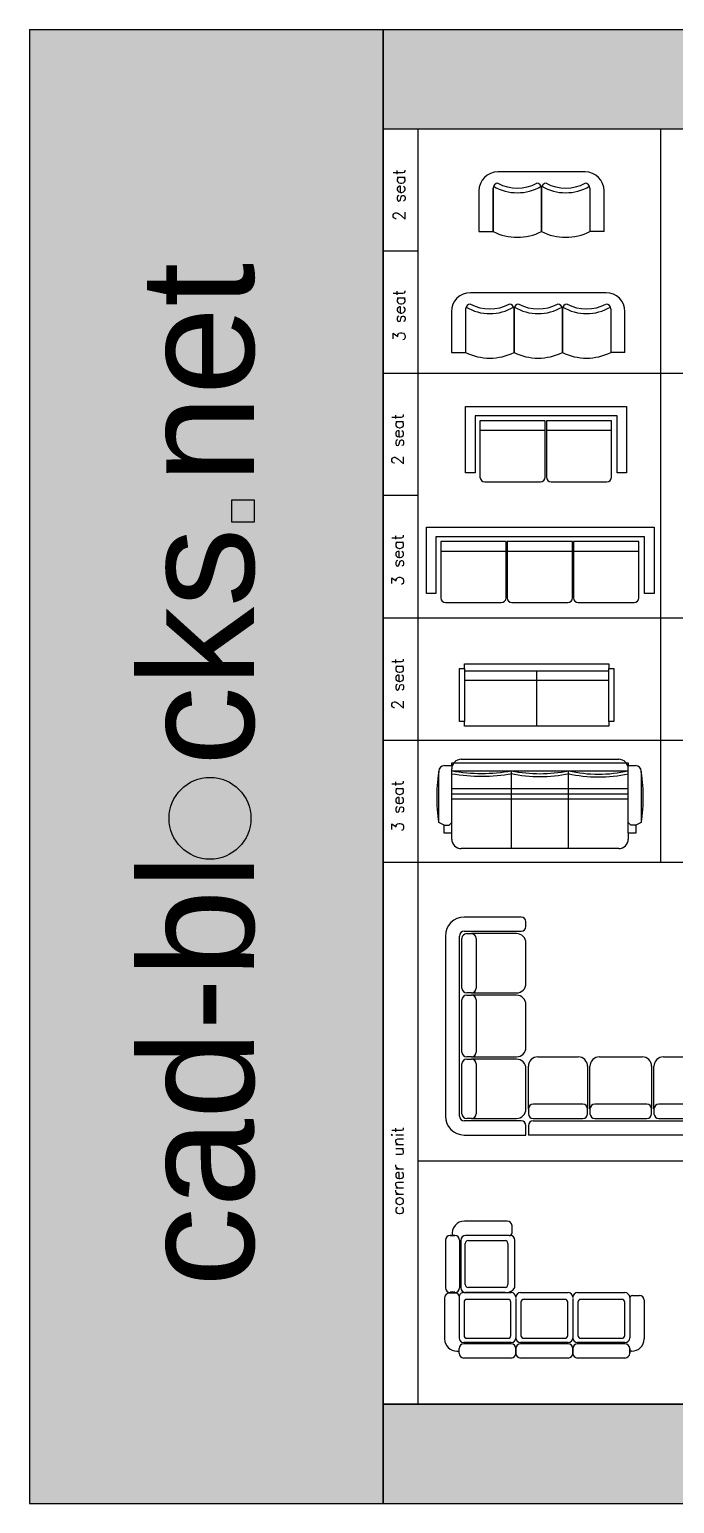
# Model space of a CAD drawing. Header units: millimetres. Extents: x -3748 to 33692, y 23664 to 39219.
# Drawn here: x -3748 to 3053, y 23664 to 39219 of the extents above; entities that cross this region are included whole.
import ezdxf

# ---------------------------------------------------------------- set-up
doc = ezdxf.new("R2010")
doc.units = ezdxf.units.MM
doc.layers.add('www.cad-blocks.net', color=7, linetype='Continuous')
doc.styles.get("Standard").update_dxf_attribs({"font": 'arial.ttf'})

# ---------------------------------------------------------------- blocks, each defined once
blk = doc.blocks.new('A$C16D51D41')
for p, q in [((1.12, 0.69, -343.199), (0.2, 0.69, -343.199)), ((0, 0.49, -343.199), (0, 0.06, -343.199)), ((0.15, 0.52, -343.199), (0.15, 0.06, -343.199)), ((0.15, 0.06, -343.199), (0.15, 0.52, -343.199)), ((0.15, 0.52, -343.199), (0.15, 0.06, -343.199)), ((0.66, 0.06, -343.199), (0.66, 0.52, -343.199)), ((0.66, 0.52, -343.199), (0.66, 0.06, -343.199)), ((1.17, 0.52, -343.199), (1.17, 0.06, -343.199)), ((1.32, 0.06, -343.199), (1.32, 0.49, -343.199)), ((0, 0.06, -343.199), (0.15, 0.06, -343.199)), ((1.32, 0.06, -343.199), (1.17, 0.06, -343.199))]:
    blk.add_line(p, q)
for centre, radius, start, end in [((0.2, 0.49, -343.199), 0.2, 90, 180), ((1.12, 0.49, -343.199), 0.2, 0, 90), ((0.2, 0.52, -343.199), 0.05, 90, 180), ((0.405, 0.965, -343.199), 0.495, 239.4911, 300.5089), ((0.405, 0.965, -343.199), 0.445, 242.5861, 297.4139), ((0.61, 0.52, -343.199), 0.05, 0, 90), ((0.71, 0.52, -343.199), 0.05, 90, 180), ((0.915, 0.965, -343.199), 0.495, 239.4911, 300.5089), ((0.915, 0.965, -343.199), 0.445, 242.5861, 297.4139), ((1.12, 0.52, -343.199), 0.05, 0, 90), ((0.405, 0.572, -343.199), 0.572, 243.519, 296.481), ((0.915, 0.572, -343.199), 0.572, 243.519, 296.481)]:
    blk.add_arc(centre, radius, start, end)
blk = doc.blocks.new('A$C508C5FA5')
for p, q in [((1.63, 0.69, -343.199), (0.2, 0.69, -343.199)), ((0, 0.49, -343.199), (0, 0.06, -343.199)), ((0.15, 0.52, -343.199), (0.15, 0.06, -343.199)), ((0.66, 0.52, -343.199), (0.66, 0.06, -343.199)), ((0.66, 0.06, -343.199), (0.66, 0.52, -343.199)), ((1.17, 0.52, -343.199), (1.17, 0.06, -343.199)), ((1.17, 0.06, -343.199), (1.17, 0.52, -343.199)), ((1.68, 0.52, -343.199), (1.68, 0.06, -343.199)), ((1.83, 0.06, -343.199), (1.83, 0.49, -343.199)), ((0, 0.06, -343.199), (0.15, 0.06, -343.199)), ((1.83, 0.06, -343.199), (1.68, 0.06, -343.199))]:
    blk.add_line(p, q)
for centre, radius, start, end in [((0.2, 0.49, -343.199), 0.2, 90, 180), ((1.63, 0.49, -343.199), 0.2, 0, 90), ((0.2, 0.52, -343.199), 0.05, 90, 180), ((0.405, 0.965, -343.199), 0.495, 239.4911, 300.5089), ((0.405, 0.965, -343.199), 0.445, 242.5861, 297.4139), ((0.61, 0.52, -343.199), 0.05, 0, 90), ((0.71, 0.52, -343.199), 0.05, 90, 180), ((0.915, 0.965, -343.199), 0.495, 239.4911, 300.5089), ((0.915, 0.965, -343.199), 0.445, 242.5861, 297.4139), ((1.12, 0.52, -343.199), 0.05, 0, 90), ((1.22, 0.52, -343.199), 0.05, 90, 180), ((1.425, 0.965, -343.199), 0.495, 239.4911, 300.5089), ((1.425, 0.965, -343.199), 0.445, 242.5861, 297.4139), ((1.63, 0.52, -343.199), 0.05, 0, 90), ((0.405, 0.572, -343.199), 0.572, 243.519, 296.481), ((0.915, 0.572, -343.199), 0.572, 243.519, 296.481), ((1.425, 0.572, -343.199), 0.572, 243.519, 296.481)]:
    blk.add_arc(centre, radius, start, end)
blk = doc.blocks.new('A$C385611F7')
for p, q in [((0, 0.096), (0, 0.796)), ((0, 0.796), (1.697, 0.796)), ((1.697, 0.796), (1.697, 0.096)), ((0.1, 0.696), (0.1, 0.096)), ((1.597, 0.696), (0.1, 0.696)), ((0.839, 0.645), (0.151, 0.645)), ((0.151, 0.645), (0.151, 0.05)), ((0.839, 0.05), (0.839, 0.645)), ((0.851, 0.645), (0.851, 0.05)), ((1.539, 0.645), (0.851, 0.645)), ((1.539, 0.05), (1.539, 0.645)), ((1.597, 0.096), (1.597, 0.696)), ((0.151, 0.544), (0.839, 0.544)), ((0.851, 0.544), (1.539, 0.544)), ((0.1, 0.096), (0, 0.096)), ((0.201, 0), (0.789, 0)), ((0.901, 0), (1.489, 0)), ((1.697, 0.096), (1.597, 0.096))]:
    blk.add_line(p, q)
for centre, start, end in [((0.201, 0.05), 180, 270), ((0.789, 0.05), 270, 0), ((0.901, 0.05), 180, 270), ((1.489, 0.05), 270, 0)]:
    blk.add_arc(centre, 0.05, start, end)
blk = doc.blocks.new('A$C6DEB70CC')
for p, q in [((0, 0.796), (2.4, 0.796)), ((0, 0.096), (0, 0.796)), ((2.4, 0.796), (2.4, 0.096)), ((2.3, 0.696), (0.1, 0.696)), ((0.1, 0.696), (0.1, 0.096)), ((0.151, 0.645), (0.151, 0.05)), ((0.839, 0.645), (0.151, 0.645)), ((0.839, 0.05), (0.839, 0.645)), ((0.851, 0.645), (0.851, 0.05)), ((1.539, 0.645), (0.851, 0.645)), ((1.539, 0.05), (1.539, 0.645)), ((2.239, 0.645), (1.551, 0.645)), ((1.551, 0.645), (1.551, 0.05)), ((2.239, 0.05), (2.239, 0.645)), ((2.3, 0.096), (2.3, 0.696)), ((0.151, 0.544), (0.839, 0.544)), ((0.851, 0.544), (1.539, 0.544)), ((1.551, 0.544), (2.239, 0.544)), ((0.1, 0.096), (0, 0.096)), ((2.4, 0.096), (2.3, 0.096)), ((0.201, 0), (0.789, 0)), ((0.901, 0), (1.489, 0)), ((1.601, 0), (2.189, 0))]:
    blk.add_line(p, q)
for centre, start, end in [((0.201, 0.05), 180, 270), ((0.789, 0.05), 270, 0), ((0.901, 0.05), 180, 270), ((1.489, 0.05), 270, 0), ((1.601, 0.05), 180, 270), ((2.189, 0.05), 270, 0)]:
    blk.add_arc(centre, 0.05, start, end)
blk = doc.blocks.new('A$C31C76280')
for p, q in [((0.051, 0.61), (0.051, 0.66)), ((0.051, 0.66), (1.575, 0.66)), ((1.575, 0.66), (1.575, 0.61)), ((0, 0.051), (0, 0.61)), ((0, 0.61), (0.051, 0.61)), ((0.051, 0.61), (0.051, 0.051)), ((0.051, 0.584), (1.575, 0.584)), ((1.575, 0.483), (0.051, 0.483)), ((0.813, 0), (0.813, 0.584)), ((1.575, 0.051), (1.575, 0.61)), ((1.575, 0.61), (1.626, 0.61)), ((1.626, 0.61), (1.626, 0.051)), ((0.051, 0.051), (0, 0.051)), ((0.051, 0), (0.051, 0.051)), ((1.575, 0), (0.051, 0)), ((1.575, 0.051), (1.575, 0)), ((1.626, 0.051), (1.575, 0.051))]:
    blk.add_line(p, q)
blk = doc.blocks.new('A$C748F66D0')
at = {"linetype": 'ByBlock'}
for p, q in [((0.259, 0.942), (1.919, 0.942)), ((0.022, 0.274), (0.022, 0.815)), ((0.082, 0.875), (0.159, 0.875)), ((0.159, 0.875), (0.159, 0.903)), ((0.159, 0.903), (2.019, 0.903)), ((0.159, 0.274), (0.159, 0.842)), ((0.159, 0.821), (2.019, 0.821)), ((0.788, 0), (0.788, 0.821)), ((1.39, 0), (1.39, 0.821)), ((2.019, 0.903), (2.019, 0.875)), ((2.019, 0.875), (2.096, 0.875)), ((2.019, 0.274), (2.019, 0.842)), ((2.156, 0.815), (2.156, 0.274)), ((2.019, 0.629), (0.159, 0.629)), ((2.019, 0.574), (0.159, 0.574)), ((2.019, 0.52), (0.159, 0.52)), ((0.077, 0.246), (0.022, 0.274)), ((0.077, 0.246), (0.132, 0.246)), ((0.077, 0.164), (0.077, 0.246)), ((0.159, 0.164), (0.077, 0.164)), ((0.132, 0.246), (0.159, 0.274)), ((0.159, 0.164), (0.159, 0.274)), ((0.159, 0.1), (0.159, 0.164)), ((2.019, 0.164), (2.019, 0.274)), ((2.047, 0.246), (2.019, 0.274)), ((2.101, 0.164), (2.019, 0.164)), ((2.019, 0.164), (2.019, 0.1)), ((2.101, 0.246), (2.047, 0.246)), ((2.156, 0.274), (2.101, 0.246)), ((2.101, 0.246), (2.101, 0.164)), ((1.919, 0), (0.259, 0))]:
    blk.add_line(p, q, dxfattribs=at)
for centre, radius, start, end in [((0.259, 0.842), 0.1, 90, 180), ((1.919, 0.842), 0.1, 360, 90), ((0.082, 0.815), 0.06, 90, 180), ((2.096, 0.815), 0.06, 360, 90), ((0.259, 0.1), 0.1, 180, 270), ((1.919, 0.1), 0.1, 270, 360)]:
    blk.add_arc(centre, radius, start, end, dxfattribs=at)
for centre, radius, start, end in [((1.703, 0.542), 1.703, 169.7808, 189.1573), ((0.474, 2.622), 1.829, 260.0955, 279.9045), ((0.474, 2.622), 1.859, 260.2569, 279.9045), ((1.089, 2.319), 1.559, 258.6463, 281.3536), ((1.089, 2.319), 1.529, 258.6463, 281.3536), ((1.705, 2.195), 1.44, 257.1095, 282.6174), ((1.705, 2.195), 1.41, 257.1095, 282.8904), ((0.475, 0.542), 1.703, 350.8427, 10.2192)]:
    blk.add_arc(centre, radius, start, end)
blk = doc.blocks.new('A$C611E44E9')
for p, q in [((0.661, 1.445), (0.21, 1.445)), ((0.108, 1.293), (0.058, 1.293)), ((0.058, 1.292), (0.108, 1.292)), ((0.681, 1.292), (0.221, 1.292)), ((0.681, 1.292), (0.221, 1.292)), ((0.681, 1.292), (0.221, 1.292)), ((0.711, 1.322), (0.711, 1.395)), ((0.008, 1.242), (0.008, 0.742)), ((0.158, 1.242), (0.158, 0.742)), ((0.171, 1.242), (0.171, 0.742)), ((0.217, 0.775), (0.217, 1.209)), ((0.247, 1.239), (0.637, 1.239)), ((0.667, 1.209), (0.667, 0.775)), ((0.742, 0.742), (0.742, 1.242)), ((0, 0.633), (0, 0.202)), ((0.122, 0.683), (0.05, 0.683)), ((0.108, 0.693), (0.058, 0.693)), ((0.058, 0.692), (0.108, 0.692)), ((0.152, 0.653), (0.152, 0.212)), ((0.202, 0.69), (0.702, 0.69)), ((0.637, 0.692), (0.221, 0.692)), ((0.637, 0.692), (0.221, 0.692)), ((0.637, 0.745), (0.247, 0.745)), ((0.752, 0.629), (0.752, 0.212)), ((0.752, 0.629), (0.752, 0.212)), ((0.802, 0.69), (1.302, 0.69)), ((1.352, 0.629), (1.352, 0.212)), ((1.352, 0.629), (1.352, 0.212)), ((1.402, 0.69), (1.902, 0.69)), ((1.952, 0.629), (1.952, 0.212)), ((1.952, 0.629), (1.952, 0.212)), ((1.982, 0.659), (2.054, 0.659)), ((0.205, 0.589), (0.205, 0.238)), ((0.669, 0.619), (0.235, 0.619)), ((0.699, 0.238), (0.699, 0.589)), ((0.805, 0.589), (0.805, 0.238)), ((1.269, 0.619), (0.835, 0.619)), ((1.299, 0.238), (1.299, 0.589)), ((1.405, 0.589), (1.405, 0.238)), ((1.869, 0.619), (1.435, 0.619)), ((1.899, 0.238), (1.899, 0.589)), ((2.104, 0.609), (2.104, 0.202)), ((0.702, 0.162), (0.202, 0.162)), ((0.235, 0.208), (0.669, 0.208)), ((1.302, 0.162), (0.802, 0.162)), ((0.835, 0.208), (1.269, 0.208)), ((1.902, 0.162), (1.402, 0.162)), ((1.435, 0.208), (1.869, 0.208)), ((0.13, 0.072), (0.15, 0.072)), ((0.152, 0.05), (0.152, 0.1)), ((0.702, 0.15), (0.202, 0.15)), ((0.702, 0), (0.202, 0)), ((0.752, 0.1), (0.752, 0.05)), ((0.752, 0.05), (0.752, 0.1)), ((1.302, 0.15), (0.802, 0.15)), ((1.302, 0), (0.802, 0)), ((1.352, 0.1), (1.352, 0.05)), ((1.352, 0.05), (1.352, 0.1)), ((1.902, 0.15), (1.402, 0.15)), ((1.902, 0), (1.402, 0)), ((1.952, 0.1), (1.952, 0.05)), ((1.952, 0.05), (1.952, 0.1)), ((1.974, 0.072), (1.954, 0.072))]:
    blk.add_line(p, q)
for centre, radius, start, end in [((0.21, 1.315), 0.13, 90, 189.8614), ((0.661, 1.395), 0.05, 0, 90), ((0.058, 1.242), 0.05, 90, 180), ((0.108, 1.242), 0.05, 0, 90), ((0.221, 1.242), 0.05, 90, 180), ((0.681, 1.322), 0.03, 270, 0), ((0.692, 1.242), 0.05, 0, 90), ((0.247, 1.209), 0.03, 90, 180), ((0.637, 1.209), 0.03, 0, 90), ((0.05, 0.633), 0.05, 90, 180), ((0.058, 0.742), 0.05, 180, 270), ((0.108, 0.742), 0.05, 270, 0), ((0.122, 0.653), 0.03, 0, 90), ((0.198, 0.644), 0.0458, 84.6649, 178.9903), ((0.221, 0.742), 0.05, 180, 270), ((0.247, 0.775), 0.03, 180, 270), ((0.637, 0.775), 0.03, 270, 0), ((0.653, 0.796), 0.104, 267.2489, 328.8794), ((0.702, 0.64), 0.05, 0, 90), ((0.802, 0.64), 0.05, 90, 180), ((1.302, 0.64), 0.05, 0, 90), ((1.402, 0.64), 0.05, 90, 180), ((1.902, 0.64), 0.05, 0, 90), ((1.982, 0.629), 0.03, 90, 180), ((2.054, 0.609), 0.05, 0, 90), ((0.235, 0.589), 0.03, 90, 180), ((0.669, 0.589), 0.03, 0, 90), ((0.835, 0.589), 0.03, 90, 180), ((1.269, 0.589), 0.03, 0, 90), ((1.435, 0.589), 0.03, 90, 180), ((1.869, 0.589), 0.03, 0, 90), ((0.13, 0.202), 0.13, 180, 270), ((0.202, 0.212), 0.05, 180, 270), ((0.235, 0.238), 0.03, 180, 270), ((0.669, 0.238), 0.03, 270, 0), ((0.702, 0.212), 0.05, 270, 0), ((0.802, 0.212), 0.05, 180, 270), ((0.835, 0.238), 0.03, 180, 270), ((1.269, 0.238), 0.03, 270, 0), ((1.302, 0.212), 0.05, 270, 0), ((1.402, 0.212), 0.05, 180, 270), ((1.435, 0.238), 0.03, 180, 270), ((1.869, 0.238), 0.03, 270, 0), ((1.902, 0.212), 0.05, 270, 0), ((1.974, 0.202), 0.13, 270, 0), ((0.202, 0.1), 0.05, 90, 180), ((0.202, 0.05), 0.05, 180, 270), ((0.702, 0.1), 0.05, 0, 90), ((0.702, 0.05), 0.05, 270, 0), ((0.802, 0.1), 0.05, 90, 180), ((0.802, 0.05), 0.05, 180, 270), ((1.302, 0.1), 0.05, 0, 90), ((1.302, 0.05), 0.05, 270, 0), ((1.402, 0.1), 0.05, 90, 180), ((1.402, 0.05), 0.05, 180, 270), ((1.902, 0.1), 0.05, 0, 90), ((1.902, 0.05), 0.05, 270, 0)]:
    blk.add_arc(centre, radius, start, end)
blk = doc.blocks.new('A$C2AFA021D')
for p, q in [((0.8, 2.3), (0.2, 2.3)), ((0.85, 2.2), (0.85, 2.25)), ((0, 2.1), (0, 0.2)), ((0.15, 0.2), (0.15, 2.1)), ((0.175, 1.55), (0.175, 2.075)), ((0.2, 2.15), (0.8, 2.15)), ((0.225, 2.125), (0.275, 2.125)), ((0.75, 2.125), (0.275, 2.125)), ((0.325, 2.075), (0.325, 1.55)), ((0.85, 1.6), (0.85, 2.025)), ((0.175, 0.875), (0.175, 1.425)), ((0.275, 1.5), (0.225, 1.5)), ((0.225, 1.475), (0.275, 1.475)), ((0.275, 1.5), (0.75, 1.5)), ((0.75, 1.475), (0.275, 1.475)), ((0.325, 1.425), (0.325, 0.875)), ((0.85, 0.925), (0.85, 1.375)), ((0.275, 0.825), (0.225, 0.825)), ((0.225, 0.8), (0.275, 0.8)), ((0.275, 0.825), (0.75, 0.825)), ((0.75, 0.8), (0.275, 0.8)), ((0.975, 0.825), (1.4, 0.825)), ((1.625, 0.825), (2.075, 0.825)), ((2.3, 0.825), (2.725, 0.825)), ((2.9, 0.825), (2.95, 0.825)), ((0.175, 0.225), (0.175, 0.75)), ((0.325, 0.75), (0.325, 0.225)), ((0.85, 0.275), (0.85, 0.7)), ((0.875, 0.275), (0.875, 0.725)), ((1.5, 0.725), (1.5, 0.275)), ((1.525, 0.275), (1.525, 0.725)), ((2.175, 0.725), (2.175, 0.275)), ((2.2, 0.275), (2.2, 0.725)), ((2.825, 0.725), (2.825, 0.275)), ((2.85, 0.2), (2.85, 0.775)), ((3, 0.775), (3, 0.2)), ((1.45, 0.325), (0.925, 0.325)), ((2.125, 0.325), (1.575, 0.325)), ((2.775, 0.325), (2.25, 0.325)), ((0.275, 0.175), (0.225, 0.175)), ((0.275, 0.175), (0.75, 0.175)), ((0.875, 0.275), (0.875, 0.225)), ((0.925, 0.175), (1.45, 0.175)), ((1.5, 0.225), (1.5, 0.275)), ((1.525, 0.275), (1.525, 0.225)), ((1.575, 0.175), (2.125, 0.175)), ((2.175, 0.225), (2.175, 0.275)), ((2.2, 0.275), (2.2, 0.225)), ((2.25, 0.175), (2.775, 0.175)), ((2.825, 0.225), (2.825, 0.275)), ((0.8, 0.15), (0.2, 0.15)), ((0.85, 0), (0.85, 0.1)), ((0.875, 0.1), (0.875, 0)), ((0.925, 0.15), (2.8, 0.15)), ((0.2, 0), (0.85, 0)), ((2.8, 0), (0.875, 0))]:
    blk.add_line(p, q)
for centre, radius, start, end in [((0.2, 2.1), 0.2, 90, 180), ((0.8, 2.25), 0.05, 0, 90), ((0.8, 2.2), 0.05, 270, 0), ((0.2, 2.1), 0.05, 90, 180), ((0.225, 2.075), 0.05, 90, 180), ((0.275, 2.075), 0.05, 0, 90), ((0.75, 2.025), 0.1, 0, 90), ((0.75, 1.6), 0.1, 270, 0), ((0.225, 1.55), 0.05, 180, 270), ((0.225, 1.425), 0.05, 90, 180), ((0.275, 1.55), 0.05, 270, 0), ((0.275, 1.425), 0.05, 0, 90), ((0.75, 1.375), 0.1, 360, 90), ((0.225, 0.875), 0.05, 180, 270), ((0.225, 0.75), 0.05, 90, 180), ((0.275, 0.875), 0.05, 270, 0), ((0.275, 0.75), 0.05, 0, 90), ((0.75, 0.925), 0.1, 270, 0), ((0.75, 0.7), 0.1, 0, 90), ((0.975, 0.725), 0.1, 90, 180), ((1.4, 0.725), 0.1, 0, 90), ((1.625, 0.725), 0.1, 90, 180), ((2.075, 0.725), 0.1, 0, 90), ((2.3, 0.725), 0.1, 90, 180), ((2.725, 0.725), 0.1, 0, 90), ((2.9, 0.775), 0.05, 90, 180), ((2.95, 0.775), 0.05, 0, 90), ((0.925, 0.275), 0.05, 90, 180), ((1.45, 0.275), 0.05, 360, 90), ((1.575, 0.275), 0.05, 90, 180), ((2.125, 0.275), 0.05, 360, 90), ((2.25, 0.275), 0.05, 90, 180), ((2.775, 0.275), 0.05, 360, 90), ((0.2, 0.2), 0.2, 180, 270), ((0.2, 0.2), 0.05, 180, 270), ((0.225, 0.225), 0.05, 180, 270), ((0.275, 0.225), 0.05, 270, 0), ((0.75, 0.275), 0.1, 270, 0), ((0.925, 0.225), 0.05, 180, 270), ((1.45, 0.225), 0.05, 270, 0), ((1.575, 0.225), 0.05, 180, 270), ((2.125, 0.225), 0.05, 270, 0), ((2.25, 0.225), 0.05, 180, 270), ((2.775, 0.225), 0.05, 270, 0), ((2.8, 0.2), 0.2, 270, 0), ((2.8, 0.2), 0.05, 270, 0), ((0.8, 0.1), 0.05, 0, 90), ((0.925, 0.1), 0.05, 90, 180)]:
    blk.add_arc(centre, radius, start, end)
blk = doc.blocks.new('FORMAT')
at = {"layer": 'www.cad-blocks.net', "true_color": 0x444444}
blk.add_hatch(color=250, dxfattribs=at).paths.add_polyline_path([(-19, 39219), (-3748, 39219), (-3748, 23664), (-19, 23664)])
at = {"layer": 'www.cad-blocks.net', "true_color": 0x546d8e}
h = blk.add_hatch(color=155, dxfattribs=at)
h.set_gradient(color1=(68, 68, 68), color2=(84, 109, 142), tint=1)
h.paths.add_polyline_path([(-19, 39219), (-19, 38171), (33692, 38171), (33692, 39219)])
for points in [[(-1613, 34255), (-1613, 34020), (-1378, 34020), (-1378, 34255)], [(-2277, 30895, 1), (-1412, 30895, 1)]]:
    blk.add_hatch(color=155, dxfattribs=at).paths.add_polyline_path(points)
h = blk.add_hatch(color=155, dxfattribs=at)
h.set_gradient(color1=(68, 68, 68), color2=(84, 109, 142), tint=1)
h.paths.add_polyline_path([(33692, 23664), (33692, 24712), (-19, 24712), (-19, 23664)])
h.paths.add_polyline_path([(19068, 23999), (33305, 23999), (33305, 24460), (19068, 24460)], flags=24)
at = {"layer": 'www.cad-blocks.net', "color": 250, "true_color": 0x444444}
for p, q in [((-3748, 39219), (-19, 39219)), ((-3748, 39219), (-3748, 23664)), ((-19, 39219), (-19, 23664)), ((-3748, 23664), (-19, 23664))]:
    blk.add_line(p, q, dxfattribs=at)
at = {"layer": 'www.cad-blocks.net', "color": 155, "true_color": 0x546d8e}
for p, q in [((-19, 23664), (-19, 39219)), ((-19, 39219), (33692, 39219)), ((-19, 24712), (-19, 38171)), ((-19, 38171), (33692, 38171)), ((347, 38171), (347, 24712)), ((2905, 38171), (2905, 30431)), ((347, 36881), (-19, 36881)), ((-19, 35591), (23370, 35591)), ((347, 34301), (-19, 34301)), ((-19, 33011), (23370, 33011)), ((-19, 31721), (23370, 31721)), ((-19, 30431), (23370, 30431)), ((347, 27281), (23370, 27281)), ((33692, 24712), (-19, 24712)), ((-19, 24712), (33692, 24712)), ((-19, 23664), (33692, 23664))]:
    blk.add_line(p, q, dxfattribs=at)
at = {"layer": 'www.cad-blocks.net'}
for p, q in [((-19, 39219), (-19, 23664)), ((-19, 24712), (33692, 24712))]:
    blk.add_line(p, q, dxfattribs=at)
at = {"layer": 'www.cad-blocks.net', "color": 155, "true_color": 0x546d8e}
for points in [[(-19, 38171), (33692, 38171), (33692, 24712), (-19, 24712)], [(-1613, 34020), (-1613, 34255), (-1378, 34255), (-1378, 34020)]]:
    blk.add_lwpolyline(points, close=True, dxfattribs=at)
blk.add_circle((-1845, 30895), 432, dxfattribs=at)
at = {"layer": 'www.cad-blocks.net', "color": 155, "true_color": 0x546d8e, "char_height": 125, "attachment_point": 1, "rotation": 90}
for s, insert in [('{\\Fsimplex|c0;2 seat}', (88, 37200)), ('{\\Fsimplex|c0;3 seat}', (88, 35927)), ('{\\Fsimplex|c0;2 seat}', (72, 34620)), ('{\\Fsimplex|c0;3 seat}', (72, 33347)), ('{\\Fsimplex|c0;2 seat}', (72, 32040)), ('{\\Fsimplex|c0;3 seat}', (72, 30750)), ('{\\Fsimplex|c0;corner unit}', (72, 26708))]:
    blk.add_mtext_dynamic_manual_height_columns(s, width=5331.34, gutter_width=12.5, heights=[0], dxfattribs=dict(at, insert=insert))
at = {"layer": 'www.cad-blocks.net', "insert": (-2582, 25951), "char_height": 1200, "attachment_point": 1, "rotation": 90}
blk.add_mtext_dynamic_manual_height_columns('{\\C255;\\c16777215;cad-bl  cks net}', width=19116.44, gutter_width=12.5, heights=[0], dxfattribs=at)

msp = doc.modelspace()

# ---------------------------------------------------------------- block references
msp.add_blockref('FORMAT', (0, 0))
at = {"xscale": 1000, "yscale": 1000, "zscale": 1000}
for name, p in [('A$C16D51D41', (991, 37026, 343199)), ('A$C508C5FA5', (701, 35751)), ('A$C385611F7', (851, 34446)), ('A$C31C76280', (787, 31866)), ('A$C748F66D0', (546, 30576)), ('A$C2AFA021D', (637, 27553)), ('A$C611E44E9', (629, 25200))]:
    msp.add_blockref(name, p, dxfattribs=at)
at = {"layer": 'www.cad-blocks.net', "color": 155, "true_color": 0x546d8e, "xscale": 1000, "yscale": 1000, "zscale": 1000}
msp.add_blockref('A$C6DEB70CC', (438, 33171, -343199), dxfattribs=at)

doc.saveas('drawing.dxf')
